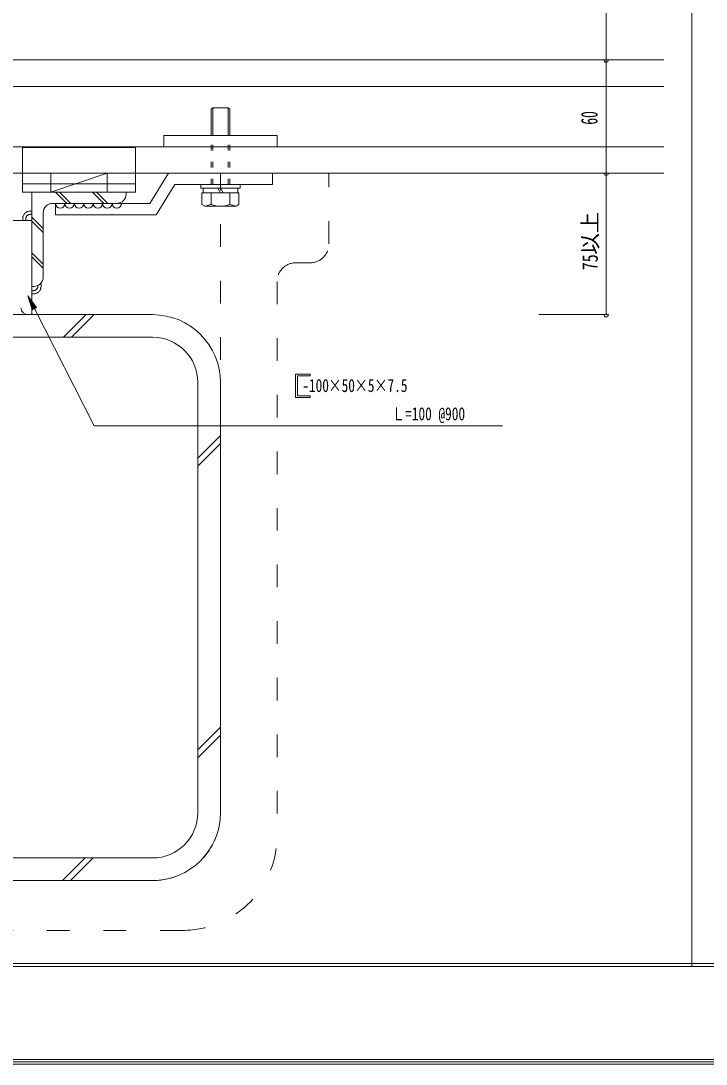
# Model space of a CAD drawing. Units: millimetres, scale not verified. Extents: x -1209 to 1209, y -852 to 852.
# Drawn here: x -759 to -396, y -852 to -299 of the extents above; entities that cross this region are included whole.
import ezdxf
from ezdxf.enums import TextEntityAlignment as Align

# ---------------------------------------------------------------- set-up
doc = ezdxf.new("R2010")
doc.units = ezdxf.units.MM
doc.header["$LTSCALE"] = 3
doc.linetypes.add('USER1', pattern=[3, 1, -2])
doc.linetypes.add('USER3', pattern=[10, 4, -6])
for name, color, linetype, lineweight in [('0-1_0-0WAKU', 7, 'Continuous', 18), ('0-2_0-1AL', 5, 'Continuous', 18), ('0-3_0-2SUNPO', 7, 'Continuous', 18), ('0-4_0-3STEEL', 6, 'Continuous', 18), ('0-5_0-4KANAMONO', 6, 'Continuous', 18), ('0-6_0-5FUKUSIZA', 3, 'Continuous', 18), ('0-7_0-6HIFUKU', 87, 'USER3', 18), ('0-8_0-7KUTAI', 6, 'Continuous', 18)]:
    doc.layers.add(name, color=color, linetype=linetype, lineweight=lineweight)
doc.styles.add('ＭＳ ゴシック', font='')
doc.styles.get('ＭＳ ゴシック').set_extended_font_data('MS Gothic')

msp = doc.modelspace()

# ---------------------------------------------------------------- linework, layer by layer
at = {"layer": '0-1_0-0WAKU'}
for p, q in [((-403.161, -800.721), (-403.161, 852.393)), ((-1207.057, -799.021), (1206.943, -799.021)), ((-1207.057, -800.721), (1206.943, -800.721)), ((1208.15, -851.228), (-1208.264, -851.228)), ((1206.943, -850.021), (-1207.057, -850.021)), ((-1209.471, -852.435), (1209.357, -852.435))]:
    msp.add_line(p, q, dxfattribs=at)
at = {"layer": '0-2_0-1AL'}
for p, q in [((-418.161, -320.139), (-793.192, -320.139)), ((-418.161, -334.139), (-793.192, -334.139)), ((-418.161, -366.139), (-793.192, -366.139)), ((-418.161, -380.139), (-793.192, -380.139))]:
    msp.add_line(p, q, dxfattribs=at)
at = {"layer": '0-3_0-2SUNPO'}
for p, q in [((-448.715, -320.139), (-448.715, -120.136)), ((-448.715, -320.139), (-484.323, -320.139)), ((-447.514, -320.139), (-449.914, -320.139)), ((-448.715, -380.139), (-448.715, -320.139)), ((-448.715, -380.139), (-484.323, -380.139)), ((-447.514, -380.139), (-449.914, -380.139)), ((-448.715, -455.14), (-448.715, -380.139)), ((-755.277, -445.216), (-752.982, -452.465)), ((-750.756, -451.329), (-755.277, -445.216)), ((-755.266, -445.251), (-755.252, -445.251)), ((-755.251, -445.301), (-755.215, -445.301)), ((-755.235, -445.351), (-755.178, -445.351)), ((-755.219, -445.401), (-755.141, -445.401)), ((-755.203, -445.451), (-755.104, -445.451)), ((-755.187, -445.501), (-755.067, -445.501)), ((-755.171, -445.551), (-755.03, -445.551)), ((-755.156, -445.601), (-754.993, -445.601)), ((-755.14, -445.651), (-754.956, -445.651)), ((-755.124, -445.701), (-754.919, -445.701)), ((-755.108, -445.751), (-754.882, -445.751)), ((-755.092, -445.801), (-754.845, -445.801)), ((-755.076, -445.851), (-754.808, -445.851)), ((-755.06, -445.901), (-754.771, -445.901)), ((-755.045, -445.951), (-754.734, -445.951)), ((-755.029, -446.001), (-754.697, -446.001)), ((-755.013, -446.051), (-754.66, -446.051)), ((-754.997, -446.101), (-754.623, -446.101)), ((-754.981, -446.151), (-754.586, -446.151)), ((-754.965, -446.201), (-754.549, -446.201)), ((-754.95, -446.251), (-754.512, -446.251)), ((-754.934, -446.301), (-754.475, -446.301)), ((-754.918, -446.351), (-754.438, -446.351)), ((-754.902, -446.401), (-754.401, -446.401)), ((-754.886, -446.451), (-754.364, -446.451)), ((-754.871, -446.501), (-754.327, -446.501)), ((-754.855, -446.551), (-754.29, -446.551)), ((-754.839, -446.601), (-754.253, -446.601)), ((-754.823, -446.651), (-754.216, -446.651)), ((-754.807, -446.701), (-754.179, -446.701)), ((-754.791, -446.751), (-754.142, -446.751)), ((-754.776, -446.801), (-754.105, -446.801)), ((-754.76, -446.851), (-754.068, -446.851)), ((-754.744, -446.901), (-754.031, -446.901)), ((-754.728, -446.951), (-753.994, -446.951)), ((-754.712, -447.001), (-753.957, -447.001)), ((-754.697, -447.051), (-753.92, -447.051)), ((-754.681, -447.101), (-753.883, -447.101)), ((-754.665, -447.151), (-753.846, -447.151)), ((-754.649, -447.201), (-753.809, -447.201)), ((-754.633, -447.251), (-753.772, -447.251)), ((-754.617, -447.301), (-753.735, -447.301)), ((-754.602, -447.351), (-753.698, -447.351)), ((-754.586, -447.401), (-753.662, -447.401)), ((-754.57, -447.451), (-753.624, -447.451)), ((-754.554, -447.501), (-753.588, -447.501)), ((-754.538, -447.551), (-753.55, -447.551)), ((-754.522, -447.601), (-753.514, -447.601)), ((-754.507, -447.651), (-753.477, -447.651)), ((-754.491, -447.701), (-753.44, -447.701)), ((-754.475, -447.751), (-753.403, -447.751)), ((-754.459, -447.801), (-753.366, -447.801)), ((-754.443, -447.851), (-753.329, -447.851)), ((-754.427, -447.901), (-753.292, -447.901)), ((-754.412, -447.951), (-753.255, -447.951)), ((-754.396, -448.001), (-753.218, -448.001)), ((-754.38, -448.051), (-753.181, -448.051)), ((-754.364, -448.101), (-753.144, -448.101)), ((-754.348, -448.151), (-753.107, -448.151)), ((-754.332, -448.201), (-753.07, -448.201)), ((-754.317, -448.251), (-753.033, -448.251)), ((-754.301, -448.301), (-752.996, -448.301)), ((-754.285, -448.351), (-752.959, -448.351)), ((-754.269, -448.401), (-752.922, -448.401)), ((-754.253, -448.451), (-752.885, -448.451)), ((-754.237, -448.501), (-752.848, -448.501)), ((-754.222, -448.551), (-752.811, -448.551)), ((-754.206, -448.601), (-752.774, -448.601)), ((-754.19, -448.651), (-752.737, -448.651)), ((-754.174, -448.701), (-752.7, -448.701)), ((-754.158, -448.751), (-752.663, -448.751)), ((-754.143, -448.801), (-752.626, -448.801)), ((-754.127, -448.851), (-752.589, -448.851)), ((-754.111, -448.901), (-752.552, -448.901)), ((-754.095, -448.951), (-752.515, -448.951)), ((-754.079, -449.001), (-752.478, -449.001)), ((-754.063, -449.051), (-752.441, -449.051)), ((-754.048, -449.101), (-752.404, -449.101)), ((-754.032, -449.151), (-752.367, -449.151)), ((-754.016, -449.201), (-752.33, -449.201)), ((-754, -449.251), (-752.293, -449.251)), ((-753.984, -449.301), (-752.256, -449.301)), ((-753.968, -449.351), (-752.219, -449.351)), ((-753.953, -449.401), (-752.182, -449.401)), ((-753.937, -449.451), (-752.145, -449.451)), ((-753.921, -449.501), (-752.108, -449.501)), ((-753.905, -449.551), (-752.071, -449.551)), ((-753.889, -449.601), (-752.034, -449.601)), ((-753.873, -449.651), (-751.997, -449.651)), ((-753.858, -449.701), (-751.96, -449.701)), ((-753.842, -449.751), (-751.923, -449.751)), ((-753.826, -449.801), (-751.886, -449.801)), ((-753.81, -449.851), (-751.849, -449.851)), ((-753.794, -449.901), (-751.812, -449.901)), ((-753.778, -449.951), (-751.775, -449.951)), ((-753.763, -450.001), (-751.738, -450.001)), ((-753.747, -450.051), (-751.701, -450.051)), ((-753.731, -450.101), (-751.664, -450.101)), ((-753.715, -450.151), (-751.627, -450.151)), ((-753.699, -450.201), (-751.59, -450.201)), ((-753.684, -450.251), (-751.553, -450.251)), ((-753.668, -450.301), (-751.517, -450.301)), ((-753.652, -450.351), (-751.479, -450.351)), ((-753.636, -450.401), (-751.443, -450.401)), ((-753.62, -450.451), (-751.405, -450.451)), ((-753.604, -450.501), (-751.369, -450.501)), ((-753.589, -450.551), (-751.332, -450.551)), ((-753.573, -450.601), (-751.294, -450.601)), ((-753.557, -450.651), (-751.258, -450.651)), ((-753.541, -450.701), (-751.221, -450.701)), ((-753.525, -450.751), (-751.184, -450.751)), ((-753.51, -450.801), (-751.147, -450.801)), ((-753.494, -450.851), (-751.11, -450.851)), ((-753.478, -450.901), (-751.073, -450.901)), ((-753.462, -450.951), (-751.036, -450.951)), ((-753.446, -451.001), (-750.999, -451.001)), ((-753.43, -451.051), (-750.962, -451.051)), ((-753.414, -451.101), (-750.925, -451.101)), ((-753.399, -451.151), (-750.888, -451.151)), ((-753.383, -451.201), (-750.851, -451.201)), ((-753.367, -451.251), (-750.814, -451.251)), ((-753.351, -451.301), (-750.777, -451.301)), ((-753.335, -451.351), (-750.797, -451.351)), ((-753.319, -451.401), (-750.895, -451.401)), ((-753.304, -451.451), (-750.993, -451.451)), ((-753.288, -451.501), (-751.091, -451.501)), ((-753.272, -451.551), (-751.189, -451.551)), ((-753.256, -451.601), (-751.287, -451.601)), ((-753.24, -451.651), (-751.385, -451.651)), ((-753.224, -451.701), (-751.483, -451.701)), ((-753.209, -451.751), (-751.581, -451.751)), ((-753.193, -451.801), (-751.679, -451.801)), ((-753.177, -451.851), (-751.777, -451.851)), ((-753.161, -451.901), (-751.876, -451.901)), ((-753.145, -451.951), (-751.974, -451.951)), ((-753.13, -452.001), (-752.072, -452.001)), ((-753.114, -452.051), (-752.17, -452.051)), ((-753.098, -452.101), (-752.268, -452.101)), ((-753.082, -452.151), (-752.366, -452.151)), ((-753.066, -452.201), (-752.464, -452.201)), ((-753.05, -452.251), (-752.562, -452.251)), ((-753.035, -452.301), (-752.66, -452.301)), ((-753.019, -452.351), (-752.758, -452.351)), ((-753.003, -452.401), (-752.856, -452.401)), ((-752.987, -452.451), (-752.954, -452.451)), ((-752.982, -452.465), (-750.756, -451.329)), ((-751.869, -451.897), (-720.13, -514.12)), ((-448.715, -455.14), (-484.323, -455.14)), ((-447.514, -455.14), (-449.914, -455.14)), ((-612.287, -486.698), (-613.439, -486.698)), ((-612.287, -498.174), (-612.287, -487.628)), ((-503.566, -514.12), (-720.13, -514.12))]:
    msp.add_line(p, q, dxfattribs=at)
msp.add_lwpolyline([(-613.439, -499.09), (-613.439, -486.698), (-605.649, -486.698), (-605.649, -487.628), (-612.287, -487.628), (-612.287, -498.174), (-605.649, -498.174), (-605.649, -499.09)], close=True, dxfattribs=at)
for points in [[(-605.649, -487.628), (-605.649, -486.698), (-612.287, -486.698)], [(-605.649, -499.09), (-605.649, -498.174), (-612.287, -498.174)]]:
    msp.add_lwpolyline(points, dxfattribs=at)
for centre in [(-448.714, -320.139), (-448.714, -380.139), (-448.714, -455.14)]:
    msp.add_arc(centre, 1.2, 180, 0, dxfattribs=at)
at = {"layer": '0-4_0-3STEEL', "color": 87}
for p, q in [((-713.192, -380.139), (-743.192, -380.139)), ((-713.192, -390.139), (-713.192, -380.139)), ((-713.192, -390.139), (-743.192, -390.139))]:
    msp.add_line(p, q, dxfattribs=at)
at = {"layer": '0-4_0-3STEEL'}
for p, q in [((-753.192, -440.139), (-753.192, -390.139)), ((-703.192, -390.139), (-753.192, -390.139)), ((-734.662, -396.139), (-740.662, -390.139)), ((-732.542, -396.139), (-738.542, -390.139)), ((-715.052, -396.139), (-721.052, -390.139)), ((-712.932, -396.139), (-718.932, -390.139)), ((-703.192, -390.139), (-703.192, -391.139)), ((-708.192, -396.139), (-742.192, -396.139)), ((-747.192, -409.469), (-753.192, -403.469)), ((-747.192, -435.139), (-747.192, -401.139)), ((-747.192, -411.589), (-753.192, -405.589)), ((-747.192, -428.369), (-753.192, -422.369)), ((-747.192, -430.489), (-753.192, -424.489)), ((-753.192, -440.139), (-752.192, -440.139))]:
    msp.add_line(p, q, dxfattribs=at)
at = {"layer": '0-4_0-3STEEL', "color": 87}
msp.add_lwpolyline([(-713.192, -380.139), (-743.192, -390.139), (-743.192, -380.139)], dxfattribs=at)
at = {"layer": '0-4_0-3STEEL'}
for centre, start, end in [((-708.192, -391.139), 270, 0), ((-742.192, -401.139), 90, 180), ((-752.192, -435.139), 270, 0)]:
    msp.add_arc(centre, 5, start, end, dxfattribs=at)
at = {"layer": '0-5_0-4KANAMONO'}
for p, q in [((-658.192, -360.139), (-658.192, -346.162)), ((-657.192, -345.586), (-658.191, -346.162)), ((-649.192, -345.586), (-657.192, -345.586)), ((-657.192, -360.139), (-657.192, -345.586)), ((-649.192, -345.586), (-648.192, -346.162)), ((-649.192, -360.139), (-649.192, -345.586)), ((-648.192, -360.139), (-648.192, -346.162)), ((-683.192, -360.139), (-623.192, -360.139)), ((-683.192, -366.139), (-683.192, -360.139)), ((-623.192, -366.139), (-623.192, -360.139)), ((-758.192, -366.564), (-758.192, -390.139)), ((-698.192, -366.564), (-758.192, -366.564)), ((-698.192, -390.139), (-698.192, -366.564)), ((-683.192, -366.139), (-623.192, -366.139)), ((-680.692, -380.139), (-690.692, -396.139)), ((-680.692, -380.139), (-625.692, -380.139)), ((-625.692, -380.139), (-625.692, -386.139)), ((-698.192, -385.77), (-758.05, -385.77)), ((-677.366, -386.139), (-687.366, -402.139)), ((-677.366, -386.139), (-625.692, -386.139)), ((-642.692, -386.139), (-663.692, -386.139)), ((-663.692, -388.137), (-663.692, -386.139)), ((-642.692, -388.137), (-642.692, -386.139)), ((-758.192, -390.139), (-698.192, -390.139)), ((-642.692, -388.137), (-663.692, -388.137)), ((-663.007, -396.736), (-663.007, -390.639)), ((-643.377, -390.639), (-663.007, -390.639)), ((-662.392, -390.639), (-662.392, -388.137)), ((-658.099, -396.814), (-658.099, -390.639)), ((-653.192, -390.639), (-654.635, -388.137)), ((-651.749, -390.639), (-653.192, -388.137)), ((-648.284, -396.814), (-648.284, -390.639)), ((-643.992, -390.639), (-643.992, -388.137)), ((-643.377, -396.736), (-643.377, -390.639)), ((-740.692, -396.139), (-740.692, -402.139)), ((-740.692, -396.139), (-690.692, -396.139)), ((-661.442, -397.638), (-663.007, -396.736)), ((-658.099, -396.814), (-661.442, -397.638)), ((-644.942, -397.638), (-661.442, -397.638)), ((-648.284, -396.814), (-644.942, -397.638)), ((-644.941, -397.638), (-643.376, -396.736)), ((-740.692, -402.139), (-687.366, -402.139))]:
    msp.add_line(p, q, dxfattribs=at)
at = {"layer": '0-5_0-4KANAMONO', "linetype": 'USER1'}
for p, q in [((-658.192, -386.139), (-658.192, -360.139)), ((-657.192, -386.139), (-657.192, -360.139)), ((-649.192, -386.139), (-649.192, -360.139)), ((-648.192, -386.139), (-648.192, -360.139))]:
    msp.add_line(p, q, dxfattribs=at)
at = {"layer": '0-5_0-4KANAMONO'}
msp.add_arc((-653.192, -382.638), 15, 250.90302, 289.097, dxfattribs=at)
at = {"layer": '0-6_0-5FUKUSIZA'}
for p, q in [((-752.262, -442.414), (-752.447, -442.431)), ((-752.066, -442.385), (-752.262, -442.414)), ((-751.862, -442.342), (-752.066, -442.385)), ((-751.656, -442.282), (-751.862, -442.342)), ((-751.45, -442.203), (-751.656, -442.282)), ((-751.25, -442.101), (-751.45, -442.203)), ((-751.058, -441.98), (-751.25, -442.101)), ((-750.875, -441.84), (-751.058, -441.98)), ((-750.704, -441.684), (-750.875, -441.84)), ((-750.548, -441.513), (-750.704, -441.684)), ((-750.407, -441.331), (-750.548, -441.513)), ((-750.285, -441.139), (-750.407, -441.331)), ((-750.183, -440.94), (-750.285, -441.139)), ((-750.104, -440.736), (-750.183, -440.94)), ((-750.044, -440.53), (-750.104, -440.736)), ((-750.001, -440.327), (-750.044, -440.53)), ((-749.972, -440.131), (-750.001, -440.327)), ((-749.954, -439.947), (-749.972, -440.131)), ((-749.945, -439.778), (-749.954, -439.947)), ((-749.942, -439.628), (-749.945, -439.778)), ((-749.02, -442.393), (-749.231, -442.667)), ((-748.836, -442.105), (-749.02, -442.393)), ((-748.684, -441.806), (-748.836, -442.105)), ((-748.564, -441.499), (-748.684, -441.806)), ((-748.474, -441.19), (-748.564, -441.499)), ((-748.409, -440.886), (-748.474, -441.19)), ((-748.366, -440.593), (-748.409, -440.886)), ((-748.34, -440.316), (-748.366, -440.593)), ((-748.326, -440.063), (-748.34, -440.316)), ((-748.321, -439.84), (-748.326, -440.063)), ((-748.321, -438.304), (-748.321, -439.652)), ((-748.321, -439.652), (-748.321, -439.84)), ((-752.766, -442.443), (-753.192, -442.444)), ((-752.555, -444.065), (-753.192, -444.066)), ((-752.616, -442.44), (-752.766, -442.443)), ((-752.447, -442.431), (-752.616, -442.44)), ((-752.331, -444.06), (-752.555, -444.065)), ((-752.077, -444.047), (-752.331, -444.06)), ((-751.8, -444.02), (-752.077, -444.047)), ((-751.506, -443.977), (-751.8, -444.02)), ((-751.202, -443.913), (-751.506, -443.977)), ((-750.893, -443.823), (-751.202, -443.913)), ((-750.585, -443.703), (-750.893, -443.823)), ((-750.285, -443.551), (-750.585, -443.703)), ((-749.997, -443.368), (-750.285, -443.551)), ((-749.723, -443.157), (-749.997, -443.368)), ((-749.466, -442.922), (-749.723, -443.157)), ((-749.231, -442.667), (-749.466, -442.922))]:
    msp.add_line(p, q, dxfattribs=at)
for points in [[(-758.063, -405.139), (-758.063, -404.692), (-758.063, -404.504), (-758.058, -404.28), (-758.044, -404.027), (-758.018, -403.751), (-757.975, -403.457), (-757.91, -403.153), (-757.82, -402.845), (-757.7, -402.538), (-757.548, -402.238), (-757.364, -401.95), (-757.153, -401.677), (-756.918, -401.421), (-756.661, -401.186), (-756.387, -400.976), (-756.099, -400.793), (-755.799, -400.64), (-755.491, -400.521), (-755.182, -400.431), (-754.878, -400.366), (-754.584, -400.323), (-754.307, -400.297), (-754.053, -400.283), (-753.829, -400.278), (-753.192, -400.278)], [(-756.442, -405.139), (-756.442, -404.84), (-756.442, -404.715), (-756.439, -404.566), (-756.43, -404.397), (-756.412, -404.212), (-756.383, -404.017), (-756.34, -403.814), (-756.28, -403.608), (-756.201, -403.403), (-756.099, -403.204), (-755.977, -403.012), (-755.836, -402.83), (-755.68, -402.66), (-755.509, -402.504), (-755.326, -402.364), (-755.134, -402.242), (-754.934, -402.141), (-754.728, -402.061), (-754.522, -402.001), (-754.318, -401.959), (-754.122, -401.93), (-753.937, -401.912), (-753.768, -401.903), (-753.618, -401.9), (-753.192, -401.9)]]:
    msp.add_lwpolyline(points, dxfattribs=at)
for centre in [(-738.192, -396.139), (-733.192, -396.139), (-728.192, -396.139), (-723.192, -396.139), (-718.192, -396.139), (-713.192, -396.139), (-708.192, -396.139)]:
    msp.add_arc(centre, 2.5, 180, 0, dxfattribs=at)
at = {"layer": '0-7_0-6HIFUKU'}
for p, q in [((-653.192, -719.139), (-653.192, -380.139)), ((-595.692, -417.638), (-595.692, -380.139)), ((-605.692, -427.638), (-613.192, -427.638)), ((-623.192, -437.638), (-623.192, -731.525)), ((-917.192, -755.139), (-689.192, -755.139)), ((-673.192, -781.525), (-933.192, -781.525))]:
    msp.add_line(p, q, dxfattribs=at)
for centre, radius, start, end in [((-605.692, -417.638), 10, 270, 0), ((-613.192, -437.638), 10, 90, 180), ((-689.192, -719.139), 36, 269.99994, 0), ((-673.192, -731.525), 50, 270, 0)]:
    msp.add_arc(centre, radius, start, end, dxfattribs=at)
at = {"layer": '0-8_0-7KUTAI'}
for p, q in [((-753.192, -405.139), (-853.192, -405.139)), ((-753.192, -405.139), (-853.192, -405.139)), ((-753.192, -405.139), (-753.192, -455.139)), ((-753.192, -405.139), (-753.192, -455.139)), ((-917.192, -455.139), (-689.192, -455.139)), ((-755.058, -455.139), (-753.789, -455.139)), ((-753.789, -455.139), (-753.192, -455.139)), ((-753.789, -455.139), (-753.192, -455.139)), ((-724.459, -455.139), (-736.459, -467.139)), ((-720.216, -455.139), (-732.216, -467.139)), ((-917.192, -467.139), (-689.192, -467.139)), ((-665.192, -719.139), (-665.192, -491.14)), ((-653.192, -491.14), (-653.192, -719.139)), ((-653.192, -519.182), (-665.192, -531.182)), ((-653.192, -523.424), (-665.192, -535.424)), ((-653.192, -673.834), (-665.192, -685.834)), ((-653.192, -678.077), (-665.192, -690.077)), ((-917.192, -743.139), (-689.192, -743.139)), ((-725.01, -743.139), (-737.01, -755.139)), ((-720.768, -743.139), (-732.767, -755.139)), ((-689.192, -755.139), (-917.192, -755.139))]:
    msp.add_line(p, q, dxfattribs=at)
for centre, radius, start, end in [((-755.058, -451.139), 4, 184.99998, 269.99998), ((-689.192, -491.14), 36, 0, 90), ((-689.192, -491.14), 24, 0, 90), ((-689.192, -719.139), 24, 270, 0), ((-689.192, -719.139), 36, 270, 0)]:
    msp.add_arc(centre, radius, start, end, dxfattribs=at)

# ---------------------------------------------------------------- texts
at = {"layer": '0-3_0-2SUNPO', "style": 'ＭＳ ゴシック'}
for s, height, width, p in [('60', 8.791, 0.6, (-450.614, -354.442)), ('75', 8.303, 0.75, (-450.614, -431.614))]:
    msp.add_text(s, height=height, rotation=90, dxfattribs=dict(at, width=width)).set_placement(p, align=Align.BOTTOM_LEFT)
msp.add_text('以上', height=8.303, rotation=90, dxfattribs=at).set_placement((-450.614, -423.267), align=Align.BOTTOM_LEFT)
at = {"layer": '0-3_0-2SUNPO', "style": 'ＭＳ ゴシック', "width": 0.75}
for s, p in [('\u3000-100', (-616.883, -498.215)), ('×50', (-596.016, -498.215)), ('×5', (-582.104, -498.215)), ('×7.5', (-571.67, -498.215)), ('Ｌ=100 @900', (-562.335, -513.215))]:
    msp.add_text(s, height=6.919, dxfattribs=at).set_placement(p, align=Align.BOTTOM_LEFT)

doc.saveas('drawing.dxf')
